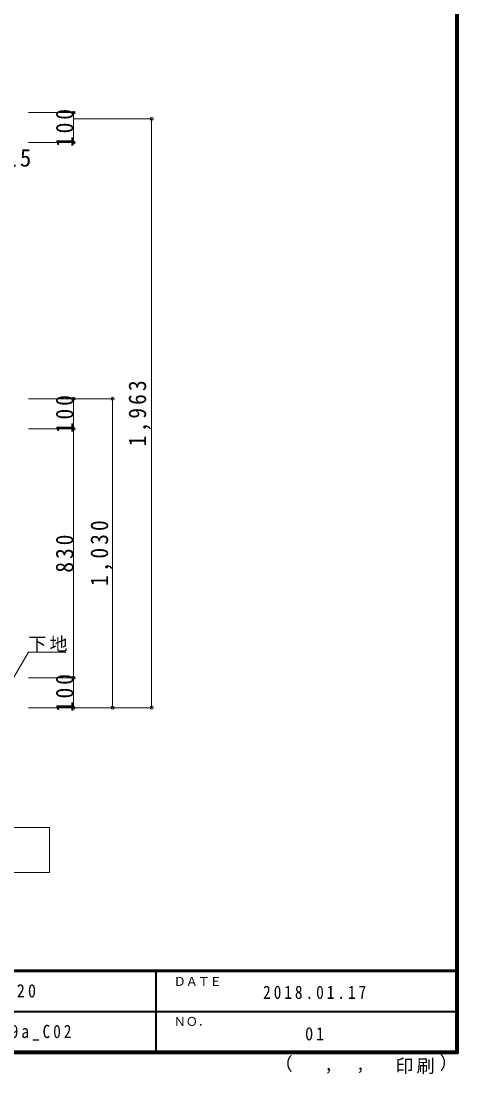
# Model space of a CAD drawing. Units: millimetres at full size, sheet at 1:20; details may follow other scales. Extents: x -3922 to 3878, y -2932 to 2722.
# Drawn here: x 2422 to 3878, y -2932 to 578 of the extents above; entities that cross this region are included whole.
import ezdxf
from ezdxf.enums import TextEntityAlignment as Align

# ---------------------------------------------------------------- set-up
doc = ezdxf.new("R2010")
doc.units = ezdxf.units.MM
doc.header["$LTSCALE"] = 20
doc.header["$PDMODE"] = 32
doc.header["$PDSIZE"] = 10
for name, color, linetype, lineweight in [('0-A_文字', 7, 'Continuous', 18), ('0-B_寸法', 7, 'Continuous', 9), ('F-1_枠', 6, 'Continuous', 40)]:
    doc.layers.add(name, color=color, linetype=linetype, lineweight=lineweight)
doc.layers.add('F-A_文字', color=7, linetype='Continuous')
doc.styles.add('ＭＳ ゴシック', font='')
doc.styles.get('ＭＳ ゴシック').set_extended_font_data('MS Gothic')

msp = doc.modelspace()

# ---------------------------------------------------------------- linework, layer by layer
at = {"layer": '0-A_文字'}
for p, q in [((2517.47, -2111.27), (1767.47, -2111.27)), ((2517.47, -2111.27), (2517.47, -2261.27)), ((1767.47, -2261.27), (2517.47, -2261.27))]:
    msp.add_line(p, q, dxfattribs=at)
msp.add_lwpolyline([(2397.47, -1611.27), (2446.89, -1525.68), (2572.91, -1525.68)], dxfattribs=at)
at = {"layer": '0-B_寸法', "color": 4}
for p, q in [((2597.47, 272.73), (2447.47, 272.73)), ((2597.47, 272.73), (2597.47, 172.73)), ((2857.47, 251.73), (2597.47, 251.73)), ((2857.47, 251.73), (2857.47, -1711.27)), ((2597.47, 172.73), (2447.47, 172.73)), ((2727.47, -681.27), (2447.47, -681.27)), ((2597.47, -781.27), (2597.47, -681.27)), ((2727.47, -1711.27), (2727.47, -681.27)), ((2597.47, -781.27), (2447.47, -781.27)), ((2597.47, -1611.27), (2597.47, -781.27)), ((2597.47, -1611.27), (2447.47, -1611.27)), ((2597.47, -1711.27), (2597.47, -1611.27)), ((2857.47, -1711.27), (2447.47, -1711.27))]:
    msp.add_line(p, q, dxfattribs=at)
at = {"layer": '0-B_寸法'}
for p in [(2597.47, 272.73), (2857.47, 251.73), (2597.47, 172.73), (2597.47, -681.27), (2727.47, -681.27), (2597.47, -781.27), (2597.47, -1611.27), (2597.47, -1711.27), (2727.47, -1711.27), (2857.47, -1711.27)]:
    msp.add_point(p, dxfattribs=at)
at = {"layer": 'F-1_枠'}
for p, q in [((3871.3, 2722.29), (3871.3, -2864.37)), ((3874.63, 2722.29), (3874.63, -2864.37)), ((3877.97, 2722.29), (3877.97, -2864.37)), ((3877.97, -2587.71), (-3922.03, -2587.71)), ((3877.97, -2591.04), (-3922.03, -2591.04)), ((2871.3, -2591.04), (2871.3, -2857.71)), ((-22.03, -2724.37), (3871.3, -2724.38)), ((3877.97, -2857.71), (-3922.03, -2857.71)), ((3877.97, -2861.04), (-3922.03, -2861.04)), ((3877.97, -2864.37), (-3922.03, -2864.37))]:
    msp.add_line(p, q, dxfattribs=at)

# ---------------------------------------------------------------- texts
at = {"layer": '0-A_文字', "insert": (2446.89, -1525.68), "char_height": 43.99, "attachment_point": 7, "style": 'ＭＳ ゴシック'}
msp.add_mtext('\\T1.17;下地', dxfattribs=at)
at = {"layer": '0-B_寸法', "char_height": 58.65, "attachment_point": 7, "rotation": 90, "style": 'ＭＳ ゴシック'}
for s, insert in [('\\T1.27;\\W0.9;100', (2597.47, 157.73)), ('\\T1.28;\\W0.9;1,963', (2854.15, -839.77)), ('\\T1.27;\\W0.9;100', (2597.47, -796.27)), ('\\T1.28;\\W0.9;1,030', (2727.47, -1306.27)), ('\\T1.27;\\W0.9;830', (2597.47, -1261.27)), ('\\T1.27;\\W0.9;100', (2597.47, -1726.27))]:
    msp.add_mtext(s, dxfattribs=dict(at, insert=insert))
at = {"layer": '0-B_寸法', "insert": (2370.36, 91.73), "char_height": 58.65, "attachment_point": 7, "style": 'ＭＳ ゴシック'}
msp.add_mtext('\\T1.27;\\W0.95;15', dxfattribs=at)
at = {"layer": 'F-A_文字', "style": 'ＭＳ ゴシック'}
for s, height, p in [('ＤＡＴＥ', 29.33, (2931.3, -2647.71)), ('ＮＯ．', 29.33, (2931.3, -2781.04)), ('（', 43.99, (3267.32, -2933.25)), ('）', 43.99, (3816.9, -2930.46)), (',', 43.99, (3432.15, -2933.25)), (',', 43.99, (3538.1, -2931.39))]:
    msp.add_text(s, height=height, dxfattribs=at).set_placement(p, align=Align.BOTTOM_LEFT)
at = {"layer": 'F-A_文字', "char_height": 43.99, "attachment_point": 7, "style": 'ＭＳ ゴシック'}
for s, insert in [('\\T1.38;\\W0.9;1/20', (2333.8, -2687.71)), ('\\T1.39;\\W0.85;2018.01.17', (3228.8, -2682.71)), ('\\T1.39;\\W0.85;CL-439a_C02', (2211.3, -2821.04)), ('\\T1.36;\\W0.9;01', (3368.8, -2821.04)), ('\\T1.17;印刷', (3670.07, -2932.32))]:
    msp.add_mtext(s, dxfattribs=dict(at, insert=insert))

doc.saveas('drawing.dxf')
